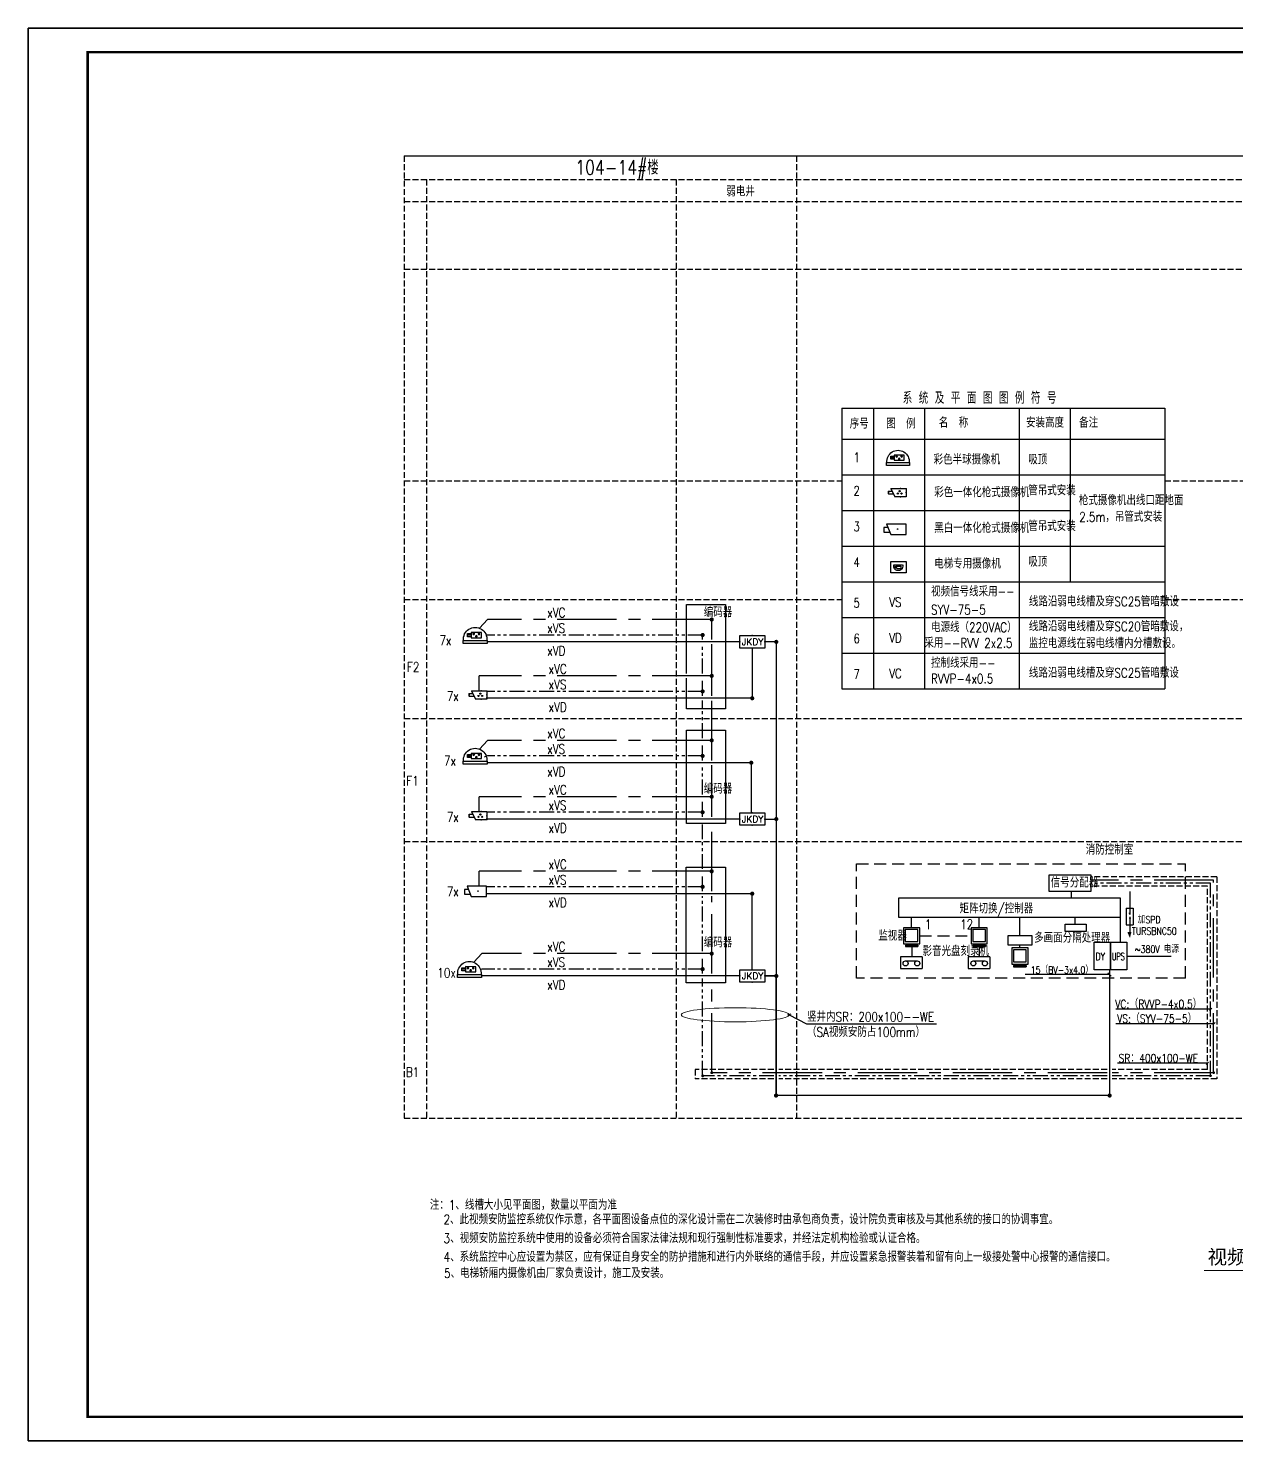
# Model space of a CAD drawing. Extents: x -54686 to 596156, y -555137 to 71395.
# Drawn here: x 512056 to 562907, y -189740 to -130340 of the extents above; entities that cross this region are included whole.
import ezdxf
from ezdxf.enums import TextEntityAlignment as Align

# ---------------------------------------------------------------- set-up
doc = ezdxf.new("R2010")
doc.units = 0
doc.header["$LTSCALE"] = 1000
for name, pattern in [('ah-pole_200$0$CENTER2', [28.575, 19.05, -3.175, 3.175, -3.175]), ('CENTER', [2, 1.25, -0.25, 0.25, -0.25]), ('DASH', [0.35, 0.25, -0.1]), ('DASHED', [0.75, 0.5, -0.25]), ('PHANTOM2', [1.25, 0.625, -0.125, 0.125, -0.125, 0.125, -0.125])]:
    doc.linetypes.add(name, pattern=pattern)
doc.layers.get('0').update_dxf_attribs({"linetype": 'CONTINUOUS'})
for name, color, linetype in [('0-弱电', 7, 'CONTINUOUS'), ('1CX', 252, 'CONTINUOUS'), ('A', 3, 'CONTINUOUS'), ('ah-pole_200$0$A-FLOR-8', 252, 'ah-pole_200$0$CENTER2'), ('DIM-系统', 3, 'CONTINUOUS'), ('E-ANNO-TABS', 252, 'CONTINUOUS'), ('E-ANNO-TABT', 252, 'CONTINUOUS'), ('E-EQUIP-通讯', 3, 'CONTINUOUS'), ('EQUIP', 3, 'CONTINUOUS'), ('EQUIP-安防', 80, 'CONTINUOUS'), ('EQUIP-通讯', 3, 'CONTINUOUS'), ('J', 252, 'CONTINUOUS'), ('TEL_TITLE', 6, 'CONTINUOUS'), ('TERM', 252, 'CONTINUOUS'), ('TQ', 252, 'CONTINUOUS'), ('WALL', 9, 'CONTINUOUS'), ('WIRE', 4, 'CONTINUOUS'), ('WIRE-消防', 4, 'TG_FS'), ('WIRE-通讯', 4, 'CONTINUOUS'), ('WRSOCK', 252, 'CONTINUOUS'), ('表格图框层', 7, 'CONTINUOUS')]:
    doc.layers.add(name, color=color, linetype=linetype)
doc.styles.add('_TEL_DIM', font='SIMPLEX', dxfattribs={"width": 0.8, "height": 3.5, "bigfont": 'HZTXT'})
doc.styles.add('DIM_FONT', font='SIMPLEX', dxfattribs={"width": 0.7, "bigfont": 'GBCBIG'})
doc.styles.add('MM', font='complex.shx', dxfattribs={"width": 0.8, "bigfont": 'hztxt.shx'})
doc.styles.get("Standard").update_dxf_attribs({"font": 'GBENOR', "bigfont": 'GBCBIG'})
doc.styles.add('TG_LINETYPE', font='SIMPLEX', dxfattribs={"width": 0.8, "height": 3, "bigfont": 'HZTXT'})
doc.styles.add('TQ', font='simhei.ttf')
doc.linetypes.add('TG_FS', pattern='A,2,-0.6,["FS",TG_LINETYPE,S=0.1,R=0,X=-0.5,Y=-0.15],0', length=2.6)
doc.dimstyles.get("Standard").update_dxf_attribs({"dimscale": 100, "dimtxt": 3.5, "dimasz": 1, "dimexe": 2.5, "dimexo": 3, "dimgap": 1.5, "dimtad": 1, "dimdec": 0, "dimzin": 0, "dimdsep": 46, "dimtxsty": 'Standard', "dimblk": 'ARCHTICK', "dimcen": 0.09, "dimadec": 0, "dimazin": 0, "dimtfac": 1, "dimtdec": 0, "dimtix": 1, "dimtmove": 2, "dimatfit": 3, "dimfxl": 0, "dimtolj": 1, "dimtzin": 0, "dimarcsym": 0})

# ---------------------------------------------------------------- blocks, each defined once
blk = doc.blocks.new('_LINKPT1')
blk.add_line((0, 0), (0, 0))
blk = doc.blocks.new('_Z1IZG')
for p, q in [((-0.65, 0.65), (-0.65, -0.65)), ((0.65, 0.65), (-0.65, 0.65)), ((-0.51, 0.51), (-0.51, -0.45)), ((0.51, 0.51), (-0.51, 0.51)), ((0.51, -0.45), (0.51, 0.51)), ((0.65, -0.65), (0.65, 0.65)), ((-0.65, -0.65), (0.65, -0.65)), ((-0.51, -0.45), (0.51, -0.45)), ((-0.5, -0.75), (0.5, -0.75)), ((-0.5, -0.75), (-0.5, -0.85)), ((-0.5, -0.85), (0.5, -0.85)), ((-0.2, -0.65), (-0.2, -0.75)), ((0.2, -0.65), (0.2, -0.75)), ((0.5, -0.75), (0.5, -0.85))]:
    blk.add_line(p, q)
at = {"xscale": 0.002, "yscale": 0.002, "zscale": 0.002}
for p in [(-0.65, 0), (0, 0.65), (0.65, 0), (0, -0.65)]:
    blk.add_blockref('_LINKPT1', p, dxfattribs=at)
at = {"style": 'DIM_FONT', "width": 0.8, "flags": 9}
blk.add_attdef('A', (0, 0), '', height=0.00002, dxfattribs=at)
blk = doc.blocks.new('M_I74GLL')
for p, q in [((0.65, 0.7), (-0.65, 0.7)), ((-0.65, 0.7), (-0.65, 0)), ((-0.65, 0), (0.65, 0)), ((-0.35, 0.45), (0.35, 0.45)), ((0.65, 0.7), (0.65, 0))]:
    blk.add_line(p, q)
for centre in [(-0.35, 0.3), (0.35, 0.3)]:
    blk.add_circle(centre, 0.15)
at = {"xscale": 0.002, "yscale": 0.002, "zscale": 0.002}
for p in [(-0.65, 0.35), (0, 0.7), (0, 0), (0.65, 0.35)]:
    blk.add_blockref('_LINKPT1', p, dxfattribs=at)
at = {"width": 0.8, "flags": 9}
blk.add_attdef('A', (0, 0), '', height=0.00002, dxfattribs=at)
blk = doc.blocks.new('$TelecSys$00000011')
at = {"const_width": 0.5}
blk.add_lwpolyline([(-0.25, 0, 1), (0.25, 0, 1)], format="xyb", close=True, dxfattribs=at)
blk = doc.blocks.new('$equip_U$00000310(郝)')
for p, q in [((-1.02, 0.47), (-0.69, 0.47)), ((-1.02, 0.23), (-1.02, 0.47)), ((-1.02, 0.23), (-0.58, 0.23)), ((-0.8, 0.7), (0.48, 0.7)), ((-0.8, 0.7), (-0.48, 0)), ((0.48, 0), (-0.48, 0)), ((0.48, 0.7), (0.48, 0))]:
    blk.add_line(p, q)
at = {"const_width": 0.06}
for points in [[(-0.58, 0.23), (-1.02, 0.23), (-1.02, 0.47), (-0.69, 0.47)], [(-0.64, 0.35), (-0.8, 0.7), (0.48, 0.7), (0.48, 0), (-0.48, 0), (-0.64, 0.35)]]:
    blk.add_lwpolyline(points, dxfattribs=at)
for centre in [(-0.22, 0.26), (-0.07, 0.46), (0.08, 0.26)]:
    blk.add_circle(centre, 0.05)
for p in [(-1.02, 0.35), (0, 0.7), (0, 0), (0.48, 0.35)]:
    blk.add_point(p)
for points in [[(-0.25, 0.3), (-0.2, 0.3), (-0.27, 0.28), (-0.18, 0.28)], [(-0.27, 0.28), (-0.18, 0.28), (-0.27, 0.26), (-0.17, 0.26)], [(-0.27, 0.23), (-0.18, 0.23), (-0.27, 0.26), (-0.17, 0.26)], [(-0.25, 0.22), (-0.2, 0.22), (-0.27, 0.23), (-0.18, 0.23)], [(-0.22, 0.31), (-0.22, 0.31), (-0.25, 0.3), (-0.2, 0.3)], [(-0.22, 0.21), (-0.22, 0.21), (-0.25, 0.22), (-0.2, 0.22)], [(-0.1, 0.5), (-0.05, 0.5), (-0.12, 0.48), (-0.03, 0.48)], [(-0.12, 0.48), (-0.03, 0.48), (-0.12, 0.46), (-0.02, 0.46)], [(-0.12, 0.43), (-0.03, 0.43), (-0.12, 0.46), (-0.02, 0.46)], [(-0.1, 0.42), (-0.05, 0.42), (-0.12, 0.43), (-0.03, 0.43)], [(-0.07, 0.51), (-0.07, 0.51), (-0.1, 0.5), (-0.05, 0.5)], [(-0.07, 0.41), (-0.07, 0.41), (-0.1, 0.42), (-0.05, 0.42)], [(0.05, 0.3), (0.1, 0.3), (0.03, 0.28), (0.12, 0.28)], [(0.03, 0.28), (0.12, 0.28), (0.03, 0.26), (0.13, 0.26)], [(0.03, 0.23), (0.12, 0.23), (0.03, 0.26), (0.13, 0.26)], [(0.05, 0.22), (0.1, 0.22), (0.03, 0.23), (0.12, 0.23)], [(0.08, 0.31), (0.08, 0.31), (0.05, 0.3), (0.1, 0.3)], [(0.08, 0.21), (0.08, 0.21), (0.05, 0.22), (0.1, 0.22)]]:
    blk.add_solid(points)
at = {"color": 7, "style": '_TEL_DIM', "flags": 1}
blk.add_attdef('A', text='', height=0.000025, dxfattribs=at).set_placement((0, 0), align=Align.MIDDLE_CENTER)
blk = doc.blocks.new('S333')
at = {"layer": 'A', "linetype": 'Continuous'}
for p, q in [((862, 486), (-227, 486)), ((624, 322), (0, 322)), ((0, 322), (0, 0)), ((486, 0), (0, 0)), ((624, 322), (486, 0)), ((555, 161), (764, 281)), ((764, 40), (555, 161)), ((764, 281), (764, 40))]:
    blk.add_line(p, q, dxfattribs=at)
blk.add_arc((317, 315), 571, 162.54119, 17.45881, dxfattribs=at)
blk = doc.blocks.new('J_4')
at = {"layer": 'A'}
for p, q in [((0, 3), (11.46, 3)), ((0, -3), (0, 3)), ((11.46, 3), (8.97, -3)), ((10.7, 1.16), (12.95, 1.16)), ((12.95, 1.16), (12.95, -1.57)), ((8.97, -3), (0, -3)), ((12.95, -1.57), (9.56, -1.57))]:
    blk.add_line(p, q, dxfattribs=at)
at = {"layer": 'A', "const_width": 0.25}
blk.add_lwpolyline([(4.89, 0.11, 1), (5.14, 0.11, 1)], format="xyb", close=True, dxfattribs=at)
blk = doc.blocks.new('$equip$00001957')
for p, q in [((0.75, 0.3), (-0.75, 0.3)), ((-0.75, 0.3), (-0.75, -0.3)), ((0.75, -0.3), (0.75, 0.3)), ((-0.75, -0.3), (0.75, -0.3))]:
    blk.add_line(p, q)
for p in [(-0.75, 0), (0, 0.3), (0.75, 0), (0, -0.3)]:
    blk.add_point(p)
at = {"color": 7, "style": '_TEL_DIM'}
blk.add_attdef('$TEXT$', text='', height=0.4, dxfattribs=at).set_placement((-0.018, 0.002), align=Align.MIDDLE_CENTER)
at = {"color": 7, "style": '_TEL_DIM', "flags": 1}
blk.add_attdef('A', text='', height=0.00002, dxfattribs=at).set_placement((0, 0), align=Align.MIDDLE_CENTER)
blk = doc.blocks.new('A$C6DFF56AD')
at = {"layer": 'EQUIP-安防'}
for p, q in [((163, 909), (1367, 908)), ((163, 755), (163, 909)), ((1367, 754), (163, 755)), ((1367, 908), (1367, 754)), ((448, 621), (448, 365)), ((962, 620), (448, 621)), ((448, 365), (962, 364)), ((538, 424), (580, 467)), ((583, 388), (538, 433)), ((560, 392), (541, 410)), ((542, 409), (595, 462)), ((597, 394), (543, 448)), ((550, 398), (606, 454)), ((608, 403), (553, 458)), ((563, 390), (614, 441)), ((615, 416), (566, 465)), ((580, 388), (616, 424)), ((616, 435), (585, 466)), ((668, 554), (710, 596)), ((713, 518), (668, 563)), ((690, 521), (671, 540)), ((672, 539), (725, 592)), ((728, 523), (673, 577)), ((681, 527), (736, 583)), ((738, 532), (683, 588)), ((693, 520), (744, 571)), ((745, 545), (696, 595)), ((710, 517), (746, 554)), ((746, 564), (715, 595)), ((798, 424), (840, 467)), ((843, 388), (798, 433)), ((802, 409), (855, 462)), ((820, 392), (802, 410)), ((858, 394), (803, 448)), ((811, 398), (866, 454)), ((868, 403), (813, 458)), ((823, 390), (874, 441)), ((875, 416), (826, 465)), ((840, 388), (876, 424)), ((876, 435), (845, 466)), ((962, 364), (962, 620)), ((962, 419), (962, 572)), ((962, 572), (1148, 572)), ((962, 495), (1148, 495)), ((1148, 459), (962, 459)), ((1148, 419), (962, 419)), ((1148, 572), (1148, 419))]:
    blk.add_line(p, q, dxfattribs=at)
at = {"layer": 'EQUIP-安防', "extrusion": (0, 0, -1)}
for centre, major_axis, start_param, end_param in [((765, 693), (415, 415), 0.681903, 4.032126), ((577, 427), (-27.8, 27.8), 5.497787, 11.780972), ((707, 557), (27.9, 27.9), 3.926991, 10.210176), ((837, 427), (-27.8, 27.8), 5.497787, 11.780972)]:
    blk.add_ellipse(centre, major_axis=major_axis, ratio=1, start_param=start_param, end_param=end_param, dxfattribs=at)
blk = doc.blocks.new('A$C0199260F')
at = {"layer": 'TEL_TITLE'}
blk.add_lwpolyline([(-84100, 59400), (0, 59400), (0, 0), (-84100, 0)], close=True, dxfattribs=at)
blk = doc.blocks.new('SDG AETH AE5H')
at = {"layer": 'DIM-系统'}
blk.add_lwpolyline([(-54686, 13482), (29414, 13482), (29414, -45918), (-54686, -45918)], close=True, dxfattribs=at)

msp = doc.modelspace()

# ---------------------------------------------------------------- linework, layer by layer
at = {"layer": '0-弱电', "color": 7, "lineweight": 0}
msp.add_ellipse((541804, -171827), major_axis=(2273, 0), ratio=0.130399, dxfattribs=at)
at = {"layer": '1CX', "linetype": 'DASHED'}
for p, q in [((546907, -170282), (546907, -165482)), ((546907, -165482), (560747, -165482)), ((560747, -170282), (560747, -165482)), ((560747, -170282), (546907, -170282))]:
    msp.add_line(p, q, dxfattribs=at)
at = {"layer": 'A', "linetype": 'ByBlock', "elevation": 0}
msp.add_lwpolyline([(548999, -153243), (548345, -153243), (548345, -152766), (548999, -152766)], close=True, dxfattribs=at)
at = {"layer": 'ah-pole_200$0$A-FLOR-8', "color": 9, "linetype": 'DASH'}
for p, q in [((527874, -135702), (527874, -176176)), ((544377, -135702), (544377, -176176)), ((527874, -136702), (577953, -136702)), ((528814, -136702), (528814, -176176)), ((539321, -136702), (539321, -176176)), ((527874, -137626), (577953, -137626)), ((527874, -140468), (577953, -140468)), ((527874, -149367), (546295, -149367)), ((559883, -149367), (577953, -149367)), ((527874, -154367), (546295, -154367)), ((559883, -154367), (577953, -154367)), ((527874, -159367), (577953, -159367)), ((527874, -164544), (577953, -164544)), ((527874, -176176), (577953, -176176)), ((518547, -188740), (583906, -188740))]:
    msp.add_line(p, q, dxfattribs=at)
at = {"layer": 'ah-pole_200$0$A-FLOR-8', "color": 9, "linetype": 'ByBlock'}
msp.add_line((527874, -135702), (577953, -135702), dxfattribs=at)
at = {"layer": 'E-ANNO-TABS', "color": 7, "linetype": 'CENTER', "ltscale": 2}
for p, q in [((531042, -155571), (531383, -155205)), ((540815, -155205), (531383, -155205)), ((540815, -156046), (540815, -155205)), ((540815, -158415), (540815, -156246)), ((540815, -157575), (531034, -157575)), ((531034, -158200), (531034, -157575)), ((540815, -161128), (540815, -158615)), ((531042, -160654), (531383, -160288)), ((540815, -160288), (531383, -160288)), ((540815, -163497), (540815, -161328)), ((540815, -162657), (531034, -162657)), ((531034, -163282), (531034, -162657)), ((540815, -166634), (540815, -163697)), ((540815, -165794), (531034, -165794)), ((531034, -166419), (531034, -165794)), ((561935, -166161), (556763, -166161)), ((561935, -174263), (561935, -166161)), ((540815, -170095), (540815, -166834)), ((530800, -169621), (531141, -169255)), ((540815, -169255), (531141, -169255)), ((540815, -174263), (540815, -170295)), ((557458, -174263), (540815, -174263)), ((561935, -174263), (557658, -174263))]:
    msp.add_line(p, q, dxfattribs=at)
at = {"layer": 'EQUIP'}
for p, q in [((557554, -170136), (554006, -170136)), ((557486, -170063), (557616, -170203))]:
    msp.add_line(p, q, dxfattribs=at)
msp.add_lwpolyline([(555687, -168328), (555687, -168018), (556566, -168018), (556566, -168328)], close=True, dxfattribs=at)
at = {"layer": 'J'}
for p, q in [((546295, -146317), (546295, -158123)), ((546295, -146317), (559883, -146317)), ((547627, -146317), (547627, -158123)), ((549774, -146317), (549774, -158123)), ((553755, -146317), (553755, -158123)), ((555902, -146317), (555902, -153623)), ((559883, -146317), (559883, -158123)), ((546295, -147623), (559883, -147623)), ((546295, -149123), (559883, -149123)), ((546295, -150623), (555902, -150623)), ((546295, -152123), (559883, -152123)), ((546283, -153623), (559883, -153623)), ((546283, -153623), (553755, -153623)), ((546283, -155123), (559883, -155123)), ((546283, -156623), (559883, -156623)), ((546283, -158123), (559883, -158123))]:
    msp.add_line(p, q, dxfattribs=at)
at = {"layer": 'TEL_TITLE'}
msp.add_lwpolyline([(512056, -189740), (596156, -189740), (596156, -130340), (512056, -130340)], close=True, dxfattribs=at)
at = {"layer": 'TEL_TITLE', "const_width": 100}
msp.add_lwpolyline([(514556, -188740), (595156, -188740), (595156, -131340), (514556, -131340)], close=True, dxfattribs=at)
at = {"layer": 'WALL', "color": 7, "const_width": 54.5}
msp.add_lwpolyline([(561528, -182581), (569497, -182581)], dxfattribs=at)
at = {"layer": 'WIRE', "color": 7, "linetype": 'PHANTOM2'}
for p, q in [((540432, -155858), (531323, -155858)), ((540432, -156046), (540432, -155858)), ((540432, -157475), (540432, -156246)), ((540432, -158415), (540432, -157675)), ((540432, -158227), (531345, -158227)), ((540432, -160188), (540432, -158615)), ((540432, -160940), (531383, -160940)), ((540432, -161128), (540432, -160388)), ((540432, -162557), (540432, -161328)), ((540432, -163309), (531345, -163309)), ((540432, -163497), (540432, -162757)), ((540432, -165694), (540432, -163697)), ((540432, -166634), (540432, -165894)), ((561804, -166292), (556763, -166292)), ((561804, -174394), (561804, -166292)), ((540432, -166446), (531345, -166446)), ((540432, -169155), (540432, -166834)), ((540432, -170095), (540432, -169355)), ((540432, -169907), (531141, -169907)), ((540432, -174394), (540432, -170295)), ((543432, -174394), (540432, -174394)), ((557458, -174394), (543632, -174394)), ((561804, -174394), (557658, -174394))]:
    msp.add_line(p, q, dxfattribs=at)
at = {"layer": 'WIRE', "color": 7}
for p, q in [((541994, -156146), (531367, -156146)), ((543532, -156146), (543044, -156146)), ((542519, -156408), (542519, -158515)), ((542519, -158515), (531328, -158515)), ((542480, -161228), (531367, -161228)), ((542480, -161228), (542480, -163335)), ((541994, -163597), (531328, -163597)), ((542519, -166734), (531328, -166734)), ((542519, -169933), (542519, -166734)), ((555946, -166641), (555946, -166912)), ((549226, -168168), (549226, -167733)), ((552068, -168168), (552068, -167733)), ((553779, -168499), (553779, -167733)), ((556101, -168018), (556101, -167733)), ((549238, -168953), (549238, -169386)), ((552063, -168953), (552063, -169386)), ((553782, -169016), (553782, -168897)), ((558282, -169368), (560148, -169368)), ((541994, -170195), (531124, -170195)), ((557558, -175223), (543532, -175223))]:
    msp.add_line(p, q, dxfattribs=at)
at = {"layer": 'WIRE', "color": 7, "linetype": 'DASH'}
for p, q in [((562066, -166030), (556763, -166030)), ((562066, -166030), (562066, -174526)), ((561673, -166423), (556763, -166423)), ((561673, -174132), (561673, -166423)), ((543432, -174132), (540117, -174132)), ((540117, -174132), (540117, -174526)), ((543432, -174526), (540117, -174526)), ((557458, -174132), (543632, -174132)), ((557458, -174526), (543632, -174526)), ((561673, -174132), (557658, -174132)), ((562066, -174526), (557658, -174526))]:
    msp.add_line(p, q, dxfattribs=at)
at = {"layer": 'WIRE', "color": 7, "linetype": 'DASHED'}
msp.add_line((549567, -168509), (551727, -168509), dxfattribs=at)
at = {"layer": 'WIRE', "color": 7}
for points in [[(539747, -157475), (539747, -154580), (541401, -154580), (541401, -158963), (539747, -158963), (539747, -157675)], [(543521, -156146), (543521, -175223), (543521, -175223), (543521, -170195), (543049, -170195)], [(543044, -163597), (543532, -163597)], [(543044, -170195), (543532, -170195)], [(557558, -169943), (557558, -175223)]]:
    msp.add_lwpolyline(points, dxfattribs=at)
for points in [[(541401, -163787), (539747, -163787), (539747, -159858), (541401, -159858)], [(541388, -170484), (539733, -170484), (539733, -165615), (541388, -165615)]]:
    msp.add_lwpolyline(points, close=True, dxfattribs=at)
at = {"layer": 'WIRE-消防', "color": 6}
for points in [[(531383, -160940), (531245, -160989)], [(531141, -169907), (531087, -169926)]]:
    msp.add_lwpolyline(points, dxfattribs=at)
at = {"layer": 'WIRE-通讯'}
msp.add_lwpolyline([(558008, -167733), (558008, -168777)], dxfattribs=at)
at = {"layer": 'WRSOCK'}
for points in [[(555018, -165944), (556763, -165944), (556763, -166641), (555018, -166641)], [(548683, -166912), (558008, -166912), (558008, -167733), (548683, -167733)], [(553287, -168499), (554289, -168499), (554289, -168897), (553287, -168897)], [(556901, -168777), (557591, -168777), (557591, -169943), (556901, -169943)], [(557591, -168777), (558282, -168777), (558282, -169943), (557591, -169943)]]:
    msp.add_lwpolyline(points, close=True, dxfattribs=at)
at = {"layer": '表格图框层'}
for p, q in [((558405, -166642), (558405, -167606)), ((558251, -167339), (558251, -168051)), ((558251, -167339), (558550, -167339)), ((558550, -167339), (558550, -168051)), ((558251, -168051), (558550, -168051)), ((558405, -167606), (558391, -167535)), ((558405, -167606), (558391, -167535)), ((558405, -167606), (558391, -167535)), ((558405, -167701), (558391, -167772)), ((558405, -167606), (558419, -167535)), ((558405, -167701), (558405, -168367)), ((558405, -167701), (558419, -167772)), ((558325, -168367), (558470, -168367)), ((558343, -168414), (558455, -168414)), ((558359, -168461), (558439, -168461)), ((558374, -168498), (558428, -168498)), ((558416, -168536), (558388, -168536)), ((558388, -168536), (558416, -168536))]:
    msp.add_line(p, q, dxfattribs=at)

# ---------------------------------------------------------------- block references
at = {"layer": 'A', "linetype": 'ByBlock', "xscale": -0.3360000029206276, "yscale": 0.3359999996609986, "zscale": 0.336}
msp.add_blockref('S333', (548773, -153063), dxfattribs=at)
at = {"layer": 'DIM-系统'}
msp.add_blockref('SDG AETH AE5H', (566742, -143822), dxfattribs=at)
at = {"layer": 'E-EQUIP-通讯'}
for p, xscale, yscale, zscale, rotation in [((549266, -148003), 0.7999999829626686, 0.7999999829626686, 0.7999999829626686, 180.0469917077587), ((531503, -155447), 0.8400000001399962, 0.8400000001399962, 0.8400000001399962, 180.0469885082741), ((531503, -160529), 0.8400000001399962, 0.8400000001399962, 0.8400000001399962, 180.0469885082741), ((531261, -169497), 0.8400000001399962, 0.8400000001399962, 0.8400000001399962, 180.0469885082741)]:
    msp.add_blockref('A$C6DFF56AD', p, dxfattribs=dict(at, xscale=xscale, yscale=yscale, zscale=zscale, rotation=rotation))
at = {"layer": 'E-EQUIP-通讯', "xscale": 500, "yscale": 500, "zscale": 500}
for p in [(548757, -150039), (531114, -158550), (531114, -163632)]:
    msp.add_blockref('$equip_U$00000310(郝)', p, dxfattribs=at)
at = {"layer": 'EQUIP'}
for name, p, xscale, yscale, zscale in [('_Z1IZG', (549226, -168509), 525, 525, 525), ('_Z1IZG', (552068, -168509), 525, 525, 525), ('_Z1IZG', (553782, -169358), 525, 525, 525), ('M_I74GLL', (549219, -169876), 700, 700, 700), ('M_I74GLL', (552067, -169876), 700, 700, 700)]:
    msp.add_blockref(name, p, dxfattribs=dict(at, xscale=xscale, yscale=yscale, zscale=zscale))
at = {"layer": 'EQUIP-通讯', "ltscale": 10, "xscale": 72.00000011994749, "yscale": -72, "zscale": 72.00000011994749, "rotation": 179.9997405476757}
for p in [(548994, -151412), (531345, -166635)]:
    msp.add_blockref('J_4', p, dxfattribs=at)
at = {"layer": 'EQUIP-通讯'}
ref = msp.add_blockref('$equip$00001957', (542519, -156146), dxfattribs=dict(at, xscale=-700, yscale=875, zscale=875))
ref.add_attrib('$TEXT$', 'JKDY', dxfattribs={"layer": '0', "color": 7, "height": 280, "style": '_TEL_DIM'}).set_placement((542535, -156145), align=Align.MIDDLE_CENTER)
ref = msp.add_blockref('$equip$00001957', (542519, -163597), dxfattribs=dict(at, xscale=-700, yscale=875, zscale=875))
ref.add_attrib('$TEXT$', 'JKDY', dxfattribs={"layer": '0', "color": 7, "height": 280, "style": '_TEL_DIM'}).set_placement((542535, -163596), align=Align.MIDDLE_CENTER)
ref = msp.add_blockref('$equip$00001957', (542519, -170195), dxfattribs=dict(at, xscale=-700, yscale=875, zscale=875))
ref.add_attrib('$TEXT$', 'JKDY', dxfattribs={"layer": '0', "color": 7, "height": 280, "style": '_TEL_DIM'}).set_placement((542535, -170194), align=Align.MIDDLE_CENTER)
at = {"layer": 'TEL_TITLE'}
msp.add_blockref('A$C0199260F', (596156, -189740), dxfattribs=at)
at = {"layer": 'TERM', "color": 7}
for p, xscale, yscale, zscale in [((540815, -155205), -175, 175, 175), ((540432, -155858), -175, 175, 175), ((543532, -156146), -175, 175, 175), ((540815, -157575), -175, 175, 175), ((540432, -158227), -175, 175, 175), ((542519, -158515), -175, 175, 175), ((540815, -160288), -175, 175, 175), ((540432, -160940), -175, 175, 175), ((542480, -161228), -175, 175, 175), ((540815, -162657), -175, 175, 175), ((540432, -163309), -175, 175, 175), ((543532, -163597), -175, 175, 175), ((540815, -165794), -175, 175, 175), ((540432, -166446), -175, 175, 175), ((542519, -166734), -175, 175, 175), ((540815, -169255), -175, 175, 175), ((540432, -169907), -175, 175, 175), ((543532, -170195), -175, 175, 175), ((540432, -174394), 122.5, 122.5, 122.5), ((540815, -174263), 122.5, 122.5, 122.5), ((561804, -174394), 112, 112, 112), ((561935, -174263), 112, 112, 112), ((543521, -175223), 175, 175, 175), ((557558, -175223), 175, 175, 175)]:
    msp.add_blockref('$TelecSys$00000011', p, dxfattribs=dict(at, xscale=xscale, yscale=yscale, zscale=zscale))

# ---------------------------------------------------------------- texts
at = {"color": 7, "style": '_TEL_DIM', "flags": 1}
for p in [(548655, -148730), (548672, -151628)]:
    msp.add_attdef('REMARK', text='', height=0.01, dxfattribs=at).set_placement(p, align=Align.MIDDLE_CENTER)
at = {"layer": '0-弱电', "color": 7, "style": 'MM', "width": 0.8}
for s, height, p in [('104-14#楼', 600, (535078, -136494)), ('弱电井', 400, (541428, -137405, 0))]:
    msp.add_text(s, height=height, dxfattribs=at).set_placement(p)
at = {"layer": 'E-ANNO-TABT', "color": 7, "style": 'MM'}
for s, height, width, p in [('系 统 及 平 面 图 图 例 符 号', 500, 0.8, (548853, -146133)), (' 名  称', 400, 0.8, (550149, -147130)), ('安装高度', 400, 0.8, (554037, -147130)), ('备注', 400, 0.8, (556276, -147130)), ('序号', 400, 0.8, (546623, -147172)), ('图  例', 400, 0.8, (548157, -147172)), ('1', 400, 0.8, (546777, -148586)), ('彩色半球摄像机', 400, 0.8, (550152, -148681)), ('吸顶', 400, 0.8, (554133, -148681)), ('2', 400, 0.8, (546777, -149993)), ('彩色一体化枪式摄像机', 400, 0.8, (550178, -150059)), ('管吊式安装', 400, 0.8, (554133, -149981)), ('枪式摄像机出线口距地面', 400, 0.8, (556264, -150395)), ('2.5m，吊管式安装', 400, 0.8, (556279, -151090)), ('3', 400, 0.8, (546777, -151493)), ('黑白一体化枪式摄像机', 400, 0.8, (550178, -151559)), ('管吊式安装', 400, 0.8, (554133, -151481)), ('4', 400, 0.8, (546777, -152993)), ('电梯专用摄像机', 400, 0.8, (550178, -153059)), ('吸顶', 400, 0.8, (554133, -152981)), ('视频信号线采用--', 400, 0.8, (550043, -154233)), ('5', 400, 0.8, (546777, -154705)), ('VS', 400, 0.8, (548280, -154673)), ('线路沿弱电线槽及穿SC25管暗敷设', 400, 0.8, (554159, -154650)), ('xVC', 400, 0.8, (533894, -155115)), ('编码器', 400, 0.8, (540480, -155104)), ('SYV-75-5', 400, 0.8, (550043, -154992)), ('xVS', 400, 0.8, (533894, -155767)), ('电源线（220VAC）', 400, 0.8, (550043, -155733)), ('线路沿弱电线槽及穿SC20管暗敷设，', 400, 0.8, (554159, -155696)), ('7x', 400, 0.8, (529360, -156278)), ('6', 400, 0.8, (546777, -156205)), ('VD', 400, 0.8, (548280, -156173)), ('采用--RVV 2x2.5', 400, 0.8, (549765, -156392)), ('监控电源线在弱电线槽内分槽敷设。', 400, 0.8, (554159, -156406)), ('xVD', 400, 0.8, (533894, -156720)), ('控制线采用--', 400, 0.8, (550043, -157233)), ('xVC', 400, 0.8, (533950, -157484)), ('7', 400, 0.8, (546777, -157705)), ('VC', 400, 0.8, (548280, -157673)), ('线路沿弱电线槽及穿SC25管暗敷设', 400, 0.8, (554159, -157650)), ('xVS', 400, 0.8, (533950, -158136)), ('RVVP-4x0.5 ', 400, 0.8, (550043, -157892)), ('7x', 400, 0.8, (529669, -158626)), ('xVD', 400, 0.8, (533950, -159089)), ('xVC', 400, 0.8, (533894, -160197)), ('7x', 400, 0.8, (529552, -161340)), ('xVS', 400, 0.8, (533894, -160849)), ('xVD', 400, 0.8, (533894, -161802)), ('编码器', 400, 0.8, (540481, -162524)), ('xVC', 400, 0.8, (533950, -162566)), ('7x', 400, 0.8, (529669, -163709)), ('xVS', 400, 0.8, (533950, -163219)), ('xVD', 400, 0.8, (533950, -164171)), ('消防控制室', 400, 0.8, (556552, -165090)), ('xVC', 400, 0.8, (533950, -165703)), ('xVS', 400, 0.8, (533950, -166355)), ('信号分配器', 400, 0.8, (555079, -166470)), ('7x', 400, 0.8, (529669, -166845)), ('xVD', 400, 0.8, (533950, -167308)), ('矩阵切换/控制器', 400, 0.8, (551242, -167562)), ('1', 400, 0.8, (549781, -168221)), ('12', 400, 0.8, (551269, -168221)), (' 加SPD', 300, 0.8, (558575, -167978)), ('编码器', 400, 0.8, (540481, -168989)), ('监视器', 400, 0.8, (547827, -168705)), ('多画面分隔处理器', 400, 0.8, (554381, -168794)), ('TURSBNC50', 300, 0.8, (558499, -168459)), ('xVC', 400, 0.8, (533894, -169164)), ('影音光盘刻录机', 400, 0.8, (549685, -169352)), ('DY', 300, 0.8, (556965, -169524)), ('UPS', 300, 0.6, (557655, -169524)), ('~380V 电源', 300, 0.8, (558616, -169220)), ('10x', 400, 0.8, (529271, -170262)), ('xVS', 400, 0.8, (533894, -169817)), ('15（BV-3x4.0）', 300, 0.8, (554237, -170091)), ('xVD', 400, 0.8, (533894, -170769)), ('VC:（RVVP-4x0.5）', 350, 0.8, (557798, -171555)), ('竖井内SR：200x100--WE', 400, 0.8, (544824, -172112)), ('VS:（SYV-75-5）', 350, 0.8, (557874, -172166)), ('（SA视频安防占100mm）', 400, 0.8, (544824, -172754)), ('SR：400x100-WE', 350, 0.8, (557934, -173829)), ('注：1、线槽大小见平面图，数量以平面为准', 400, 0.8, (528954, -180025)), ('2、此视频安防监控系统仅作示意，各平面图设备点位的深化设计需在二次装修时由承包商负责，设计院负责审核及与其他系统的接口的协调事宜。', 400, 0.8, (529527, -180634)), ('3、视频安防监控系统中使用的设备必须符合国家法律法规和现行强制性标准要求，并经法定机构检验或认证合格。', 400, 0.8, (529536, -181425)), ('4、系统监控中心应设置为禁区，应有保证自身安全的防护措施和进行内外联络的通信手段，并应设置紧急报警装着和留有向上一级接处警中心报警的通信接口。', 400, 0.8, (529536, -182211)), ('5、电梯轿厢内摄像机由厂家负责设计，施工及安装。', 400, 0.8, (529553, -182894))]:
    msp.add_text(s, height=height, dxfattribs=dict(at, width=width)).set_placement(p)
at = {"layer": 'E-ANNO-TABT', "color": 7, "style": 'MM', "width": 0.8}
for s, p in [('F2', (528252, -157399)), ('F1', (528224, -162191)), ('B1', (528224, -174439))]:
    msp.add_text(s, height=400, dxfattribs=at).set_placement(p, align=Align.CENTER)
at = {"layer": 'TQ', "color": 7, "style": 'TQ'}
msp.add_text('视频安防监控系统图', height=600, dxfattribs=at).set_placement((561680, -182309))

# ---------------------------------------------------------------- leaders
for points in [[(561804, -171592), (557823, -171592)], [(561949, -172203), (557823, -172203)], [(561673, -173865), (557883, -173865)]]:
    msp.add_leader(points, dimstyle='Standard', override={"dimgap": 1.5, "dimtad": 0, "dimldrblk": 'Oblique', "dimfxl": 100, "dimfxlon": 1})
at = {"layer": '0-弱电', "color": 7, "lineweight": 0}
msp.add_leader([(544077, -171827), (544798, -172213), (550275, -172213)], dimstyle='Standard', override={"dimtad": 0, "dimldrblk": 'Oblique'}, dxfattribs=at)

doc.saveas('drawing.dxf')
